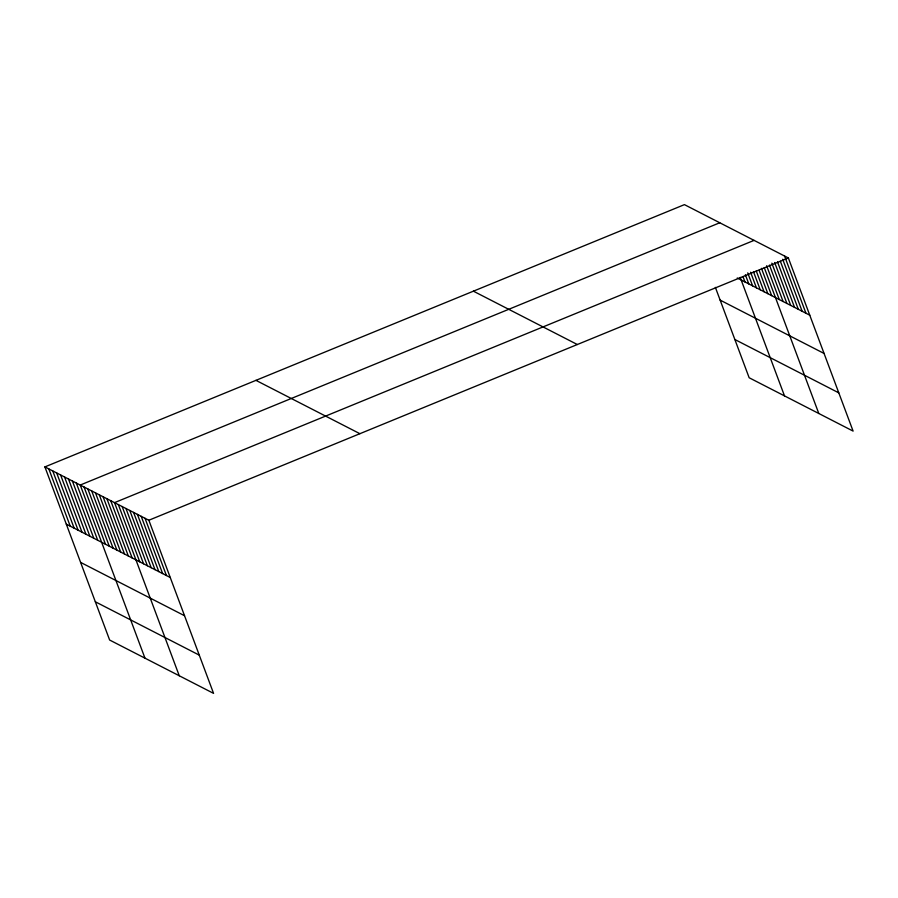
<?xml version="1.0" encoding="UTF-8"?>
<svg xmlns="http://www.w3.org/2000/svg" width="898" height="898" viewBox="0 0 898 898"><rect width="100%" height="100%" fill="white"/><g stroke="black" fill="none" stroke-linecap="round" stroke-linejoin="round"><path stroke-width="1.35" d="M44.9 466.904L148.844 520.245L213.567 693.368L109.635 640.027L44.9 466.904L684.433 204.632L788.365 257.973L853.1 431.096L749.157 377.755L715.369 287.36M719.769 222.76L80.236 485.043L144.971 658.167M754.073 240.372L114.54 502.644L179.263 675.767M148.844 520.245L788.365 257.973M737.247 277.987L809.772 315.198M720.129 300.112L824.072 353.453M734.867 339.511L838.799 392.853M473.392 291.176L577.324 344.518M255.941 380.348L359.885 433.689M66.295 524.14L170.238 577.481M80.596 562.384L184.539 615.725M95.334 601.783L199.266 655.125M784.56 256.02L805.955 313.245M782.697 259.264L802.15 311.292M780.34 261.206L798.333 309.339M777.5 261.857L794.528 307.374M774.66 262.497L790.711 305.421M771.831 263.148L786.906 303.468M769.474 265.09L783.09 301.515M766.634 265.741L779.284 299.562M764.288 267.683L818.796 413.495M761.448 268.334L771.663 295.644M759.091 270.276L767.846 293.691M756.251 270.915L764.041 291.738M753.422 271.566L760.224 289.773M750.582 272.217L756.419 287.82M747.742 272.857L752.603 285.867M745.385 274.799L748.797 283.914M743.039 276.752L744.981 281.95M740.199 277.392L784.504 395.895M145.027 518.292L166.422 575.517M141.21 516.328L162.617 573.564M137.405 514.374L158.8 571.611M133.589 512.421L154.995 569.658M129.783 510.468L151.178 567.693M125.967 508.504L147.373 565.74M122.162 506.551L143.557 563.787M118.345 504.597L139.751 561.834M110.723 500.68L132.129 557.916M106.918 498.727L128.313 555.963M103.102 496.774L124.508 554.01M99.296 494.82L120.691 552.046M95.48 492.867L116.886 550.092M91.675 490.903L113.069 548.139M87.858 488.95L109.264 546.186M84.053 486.997L105.448 544.233M76.308 483.023L97.714 540.259M72.39 481.014L93.785 538.239M68.461 478.993L89.856 536.229M64.533 476.973L85.927 534.209M60.604 474.963L82.01 532.2M56.675 472.943L78.081 530.179M52.758 470.934L74.152 528.17M48.829 468.913L70.224 526.149"/></g></svg>
